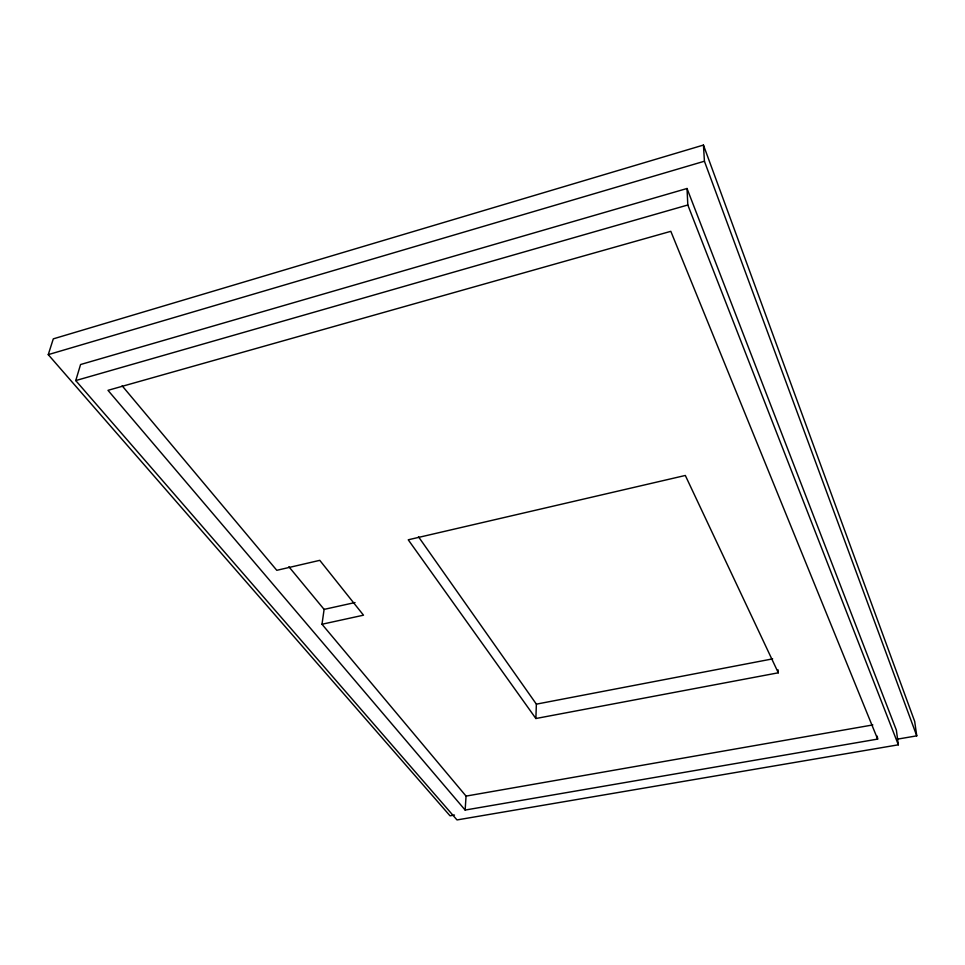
<?xml version="1.0" encoding="UTF-8"?>
<svg xmlns="http://www.w3.org/2000/svg" width="965" height="965" viewBox="0 0 965 965"><rect width="100%" height="100%" fill="white"/><g stroke="black" fill="none" stroke-linecap="round" stroke-linejoin="round"><path stroke-width="1.45" d="M778.055 669.843L778.297 672.798L535.877 718.515L536.371 704.148L418.496 536.793M877.269 736.162L877.643 739.094L465.142 810.057L466.059 796.101L321.996 624.246L324.107 609.385L288.873 566.732M75.752 380.572L80.565 364.529L687.02 188.501L896.376 730.155L898.343 744.811L457 819.936L75.752 380.572L687.816 204.99L687.02 188.501M454.467 815.051L450.028 815.811L48.25 354.637L53.292 338.86L703.449 145.064L914.687 721.422L916.75 735.849L897.486 739.142M48.25 354.637L704.426 161.227L703.449 145.064M324.107 609.385L355.024 602.546M321.996 624.246L363.503 615.188L319.777 560.339L276.798 570.315L122.145 385.819M536.371 704.148L772.663 658.866M466.059 796.101L872.843 724.932M465.142 810.057L107.983 390.33L670.82 231.323L877.643 739.094M535.877 718.515L408.243 539.797L685.319 475.468L778.297 672.798M687.816 204.99L898.343 744.811M704.426 161.227L916.75 735.849"/></g></svg>
